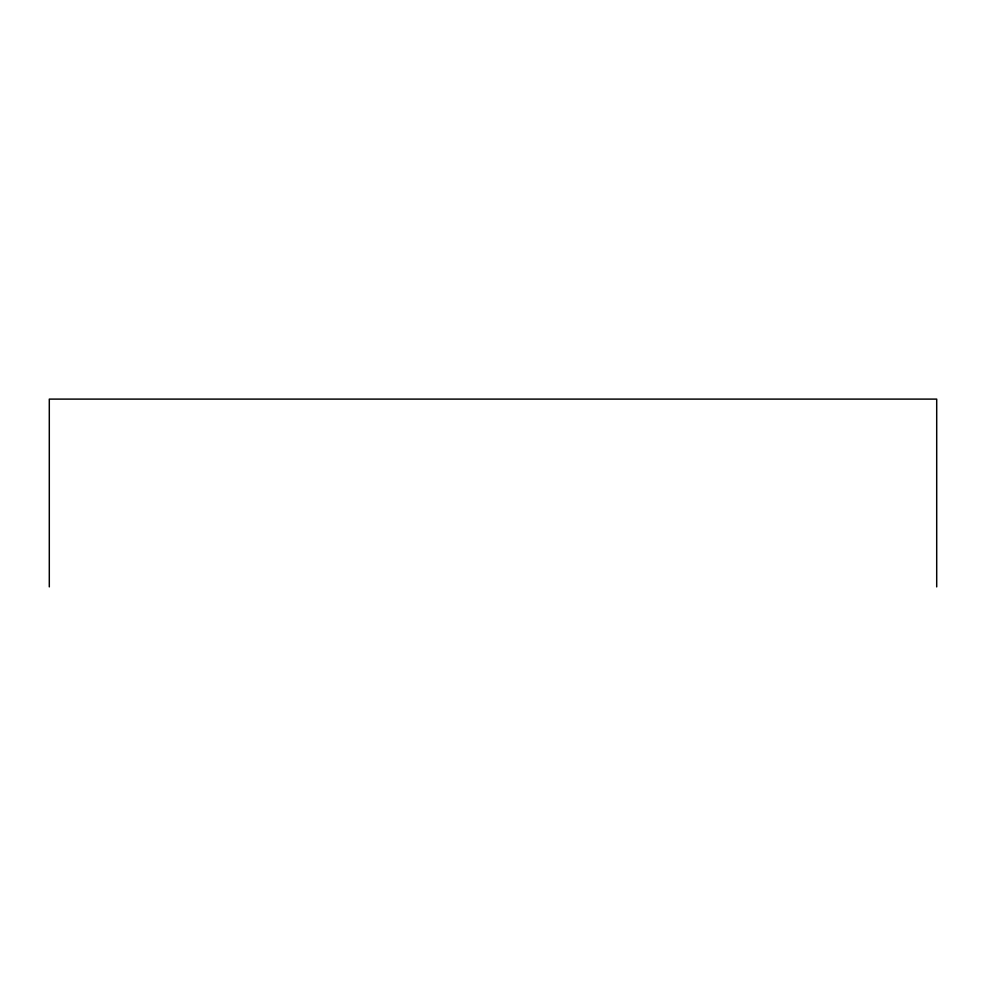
<?xml version="1.0" encoding="UTF-8"?>
<svg xmlns="http://www.w3.org/2000/svg" width="986" height="986" viewBox="0 0 986 986"><rect width="100%" height="100%" fill="white"/><g stroke="black" fill="none" stroke-linecap="round" stroke-linejoin="round"><path stroke-width="1.48" d="M936.7 586.892L936.7 399.108L49.3 399.108L49.3 586.892"/></g></svg>
